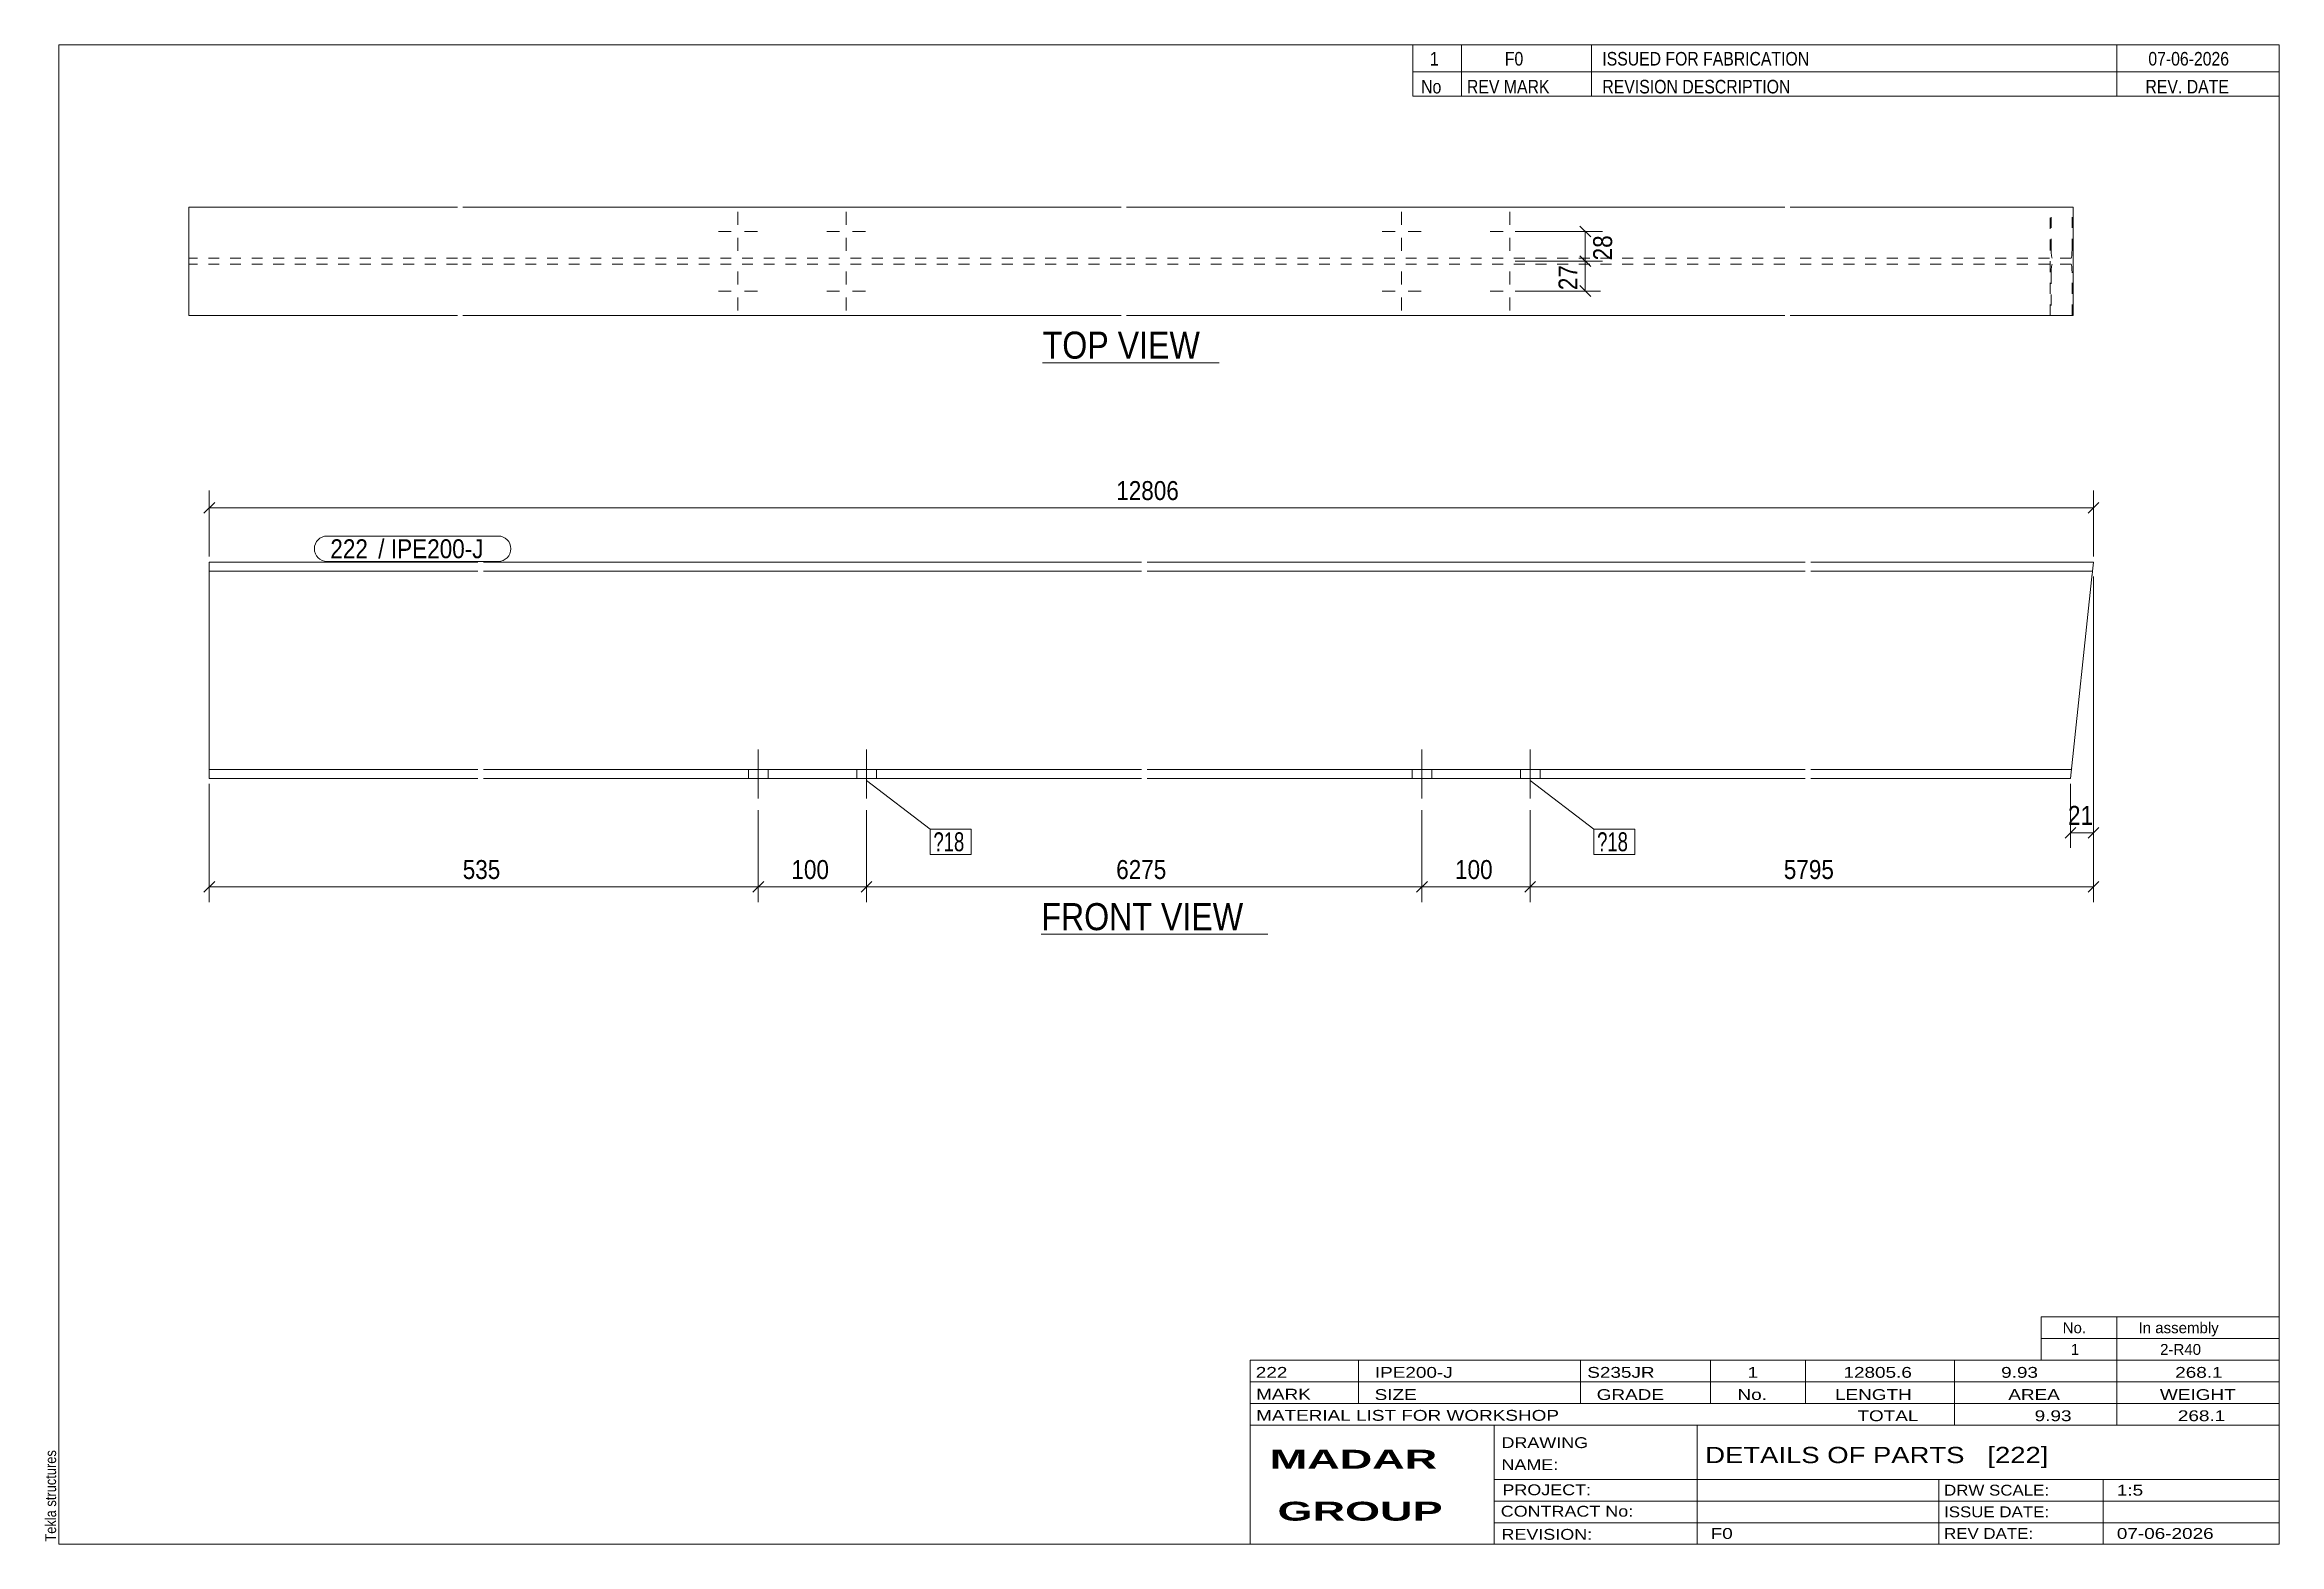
# Model space of a CAD drawing. Header units: millimetres. Extents: x 2 to 415, y 5 to 282.
import ezdxf

# ---------------------------------------------------------------- set-up
doc = ezdxf.new("R2010")
doc.units = ezdxf.units.MM
doc.linetypes.add('XKITLINE00', pattern=[0])
doc.linetypes.add('XKITLINE02', pattern=[4, 2, -2])
for name, color, linetype, lineweight in [('Bolt', 3, 'Continuous', 0), ('BoltMark', 7, 'Continuous', 0), ('Dimensions', 7, 'Continuous', 0), ('DrawingSheet', 5, 'Continuous', 0), ('OtherObjectType', 7, 'Continuous', 0), ('Part', 2, 'Continuous', 0), ('PartMark', 7, 'Continuous', 0)]:
    doc.layers.add(name, color=color, linetype=linetype, lineweight=lineweight)
doc.styles.add('ARIAL', font='ARIAL.TTF')
doc.styles.add('ARIAL_BOLD', font='ARIALBD.TTF')
doc.styles.add('ARIAL_NARROW', font='ARIALN.TTF')

# ---------------------------------------------------------------- blocks, each defined once
blk = doc.blocks.new('*A1')
at = {"layer": 'Bolt', "color": 3, "linetype": 'XKITLINE00', "lineweight": 0}
for p, q in [((134.16, 151.79), (134.16, 142.79)), ((134.16, 151.79), (134.16, 142.79)), ((154.16, 151.79), (154.16, 142.79)), ((154.16, 151.79), (154.16, 142.79)), ((132.36, 148.14), (132.36, 146.44)), ((132.36, 148.14), (132.36, 146.44)), ((135.96, 148.14), (135.96, 146.44)), ((135.96, 148.14), (135.96, 146.44)), ((152.36, 148.14), (152.36, 146.44)), ((152.36, 148.14), (152.36, 146.44)), ((155.96, 148.14), (155.96, 146.44)), ((155.96, 148.14), (155.96, 146.44))]:
    blk.add_line(p, q, dxfattribs=at)
blk = doc.blocks.new('*A2')
at = {"layer": 'Bolt', "color": 3, "linetype": 'XKITLINE00', "lineweight": 0}
for p, q in [((256.7, 151.79), (256.7, 142.79)), ((256.7, 151.79), (256.7, 142.79)), ((276.7, 151.79), (276.7, 142.79)), ((276.7, 151.79), (276.7, 142.79)), ((254.9, 148.14), (254.9, 146.44)), ((254.9, 148.14), (254.9, 146.44)), ((258.5, 148.14), (258.5, 146.44)), ((258.5, 148.14), (258.5, 146.44)), ((274.9, 148.14), (274.9, 146.44)), ((274.9, 148.14), (274.9, 146.44)), ((278.5, 148.14), (278.5, 146.44)), ((278.5, 148.14), (278.5, 146.44))]:
    blk.add_line(p, q, dxfattribs=at)
blk = doc.blocks.new('*A3')
at = {"layer": 'Part', "color": 2, "linetype": 'XKITLINE00', "lineweight": 0}
for p, q in [((32.79, 146.44), (32.79, 186.44)), ((82.39, 186.44), (32.79, 186.44)), ((204.93, 186.44), (83.39, 186.44)), ((327.47, 186.44), (205.93, 186.44)), ((380.69, 186.44), (328.47, 186.44)), ((380.69, 186.44), (380.51, 184.74)), ((82.39, 184.74), (32.79, 184.74)), ((204.93, 184.74), (83.39, 184.74)), ((327.47, 184.74), (205.93, 184.74)), ((380.51, 184.74), (328.47, 184.74)), ((380.35, 183.14), (376.47, 146.44)), ((380.5, 184.61), (380.35, 183.14)), ((380.51, 184.74), (380.5, 184.61)), ((82.39, 148.14), (32.79, 148.14)), ((82.39, 146.44), (32.79, 146.44)), ((204.93, 148.14), (83.39, 148.14)), ((204.93, 146.44), (83.39, 146.44)), ((327.47, 148.14), (205.93, 148.14)), ((327.47, 146.44), (205.93, 146.44)), ((376.65, 148.14), (328.47, 148.14)), ((376.47, 146.44), (328.47, 146.44))]:
    blk.add_line(p, q, dxfattribs=at)
at = {"layer": 'Part', "color": 7, "linetype": 'XKITLINE02', "lineweight": 0}
for p, q in [((380.35, 183.14), (380.46, 184.27)), ((376.67, 148.26), (376.65, 148.14))]:
    blk.add_line(p, q, dxfattribs=at)
blk = doc.blocks.new('*A4')
at = {"layer": 'Bolt', "color": 3, "linetype": 'XKITLINE00', "lineweight": 0}
for p, q in [((130.38, 251.1), (130.38, 248.7)), ((150.38, 251.1), (150.38, 248.7)), ((126.78, 247.5), (129.17, 247.5)), ((130.38, 243.9), (130.38, 246.3)), ((133.98, 247.5), (131.58, 247.5)), ((146.78, 247.5), (149.17, 247.5)), ((150.38, 243.9), (150.38, 246.3)), ((153.98, 247.5), (151.58, 247.5)), ((130.38, 240.1), (130.38, 237.7)), ((150.38, 240.1), (150.38, 237.7)), ((126.78, 236.5), (129.17, 236.5)), ((130.38, 232.9), (130.38, 235.3)), ((133.98, 236.5), (131.58, 236.5)), ((146.78, 236.5), (149.17, 236.5)), ((150.38, 232.9), (150.38, 235.3)), ((153.98, 236.5), (151.58, 236.5))]:
    blk.add_line(p, q, dxfattribs=at)
blk = doc.blocks.new('*A5')
at = {"layer": 'Bolt', "color": 3, "linetype": 'XKITLINE00', "lineweight": 0}
for p, q in [((252.92, 251.1), (252.92, 248.7)), ((272.92, 251.1), (272.92, 248.7)), ((249.32, 247.5), (251.72, 247.5)), ((252.92, 243.9), (252.92, 246.3)), ((256.52, 247.5), (254.12, 247.5)), ((269.32, 247.5), (271.72, 247.5)), ((272.92, 243.9), (272.92, 246.3)), ((276.52, 247.5), (274.12, 247.5)), ((252.92, 240.1), (252.92, 237.7)), ((272.92, 240.1), (272.92, 237.7)), ((249.32, 236.5), (251.72, 236.5)), ((252.92, 232.9), (252.92, 235.3)), ((256.52, 236.5), (254.12, 236.5)), ((269.32, 236.5), (271.72, 236.5)), ((272.92, 232.9), (272.92, 235.3)), ((276.52, 236.5), (274.12, 236.5))]:
    blk.add_line(p, q, dxfattribs=at)
blk = doc.blocks.new('*A6')
at = {"layer": 'Part', "color": 2, "linetype": 'XKITLINE00', "lineweight": 0}
for p, q in [((29.01, 252), (78.61, 252)), ((29.01, 232), (29.01, 252)), ((79.61, 252), (201.15, 252)), ((202.15, 252), (323.69, 252)), ((324.69, 252), (376.91, 252)), ((376.91, 252), (376.91, 232)), ((78.61, 232), (29.01, 232)), ((201.15, 232), (79.61, 232)), ((323.69, 232), (202.15, 232)), ((376.91, 232), (324.69, 232))]:
    blk.add_line(p, q, dxfattribs=at)
at = {"layer": 'Part', "color": 7, "linetype": 'XKITLINE02', "lineweight": 0}
for p, q in [((372.69, 232), (372.69, 252)), ((372.87, 244.16), (372.87, 252)), ((376.73, 244.16), (376.73, 252)), ((372.87, 244.16), (372.88, 243.55)), ((372.88, 243.55), (372.92, 243.03)), ((376.68, 243.03), (376.72, 243.55)), ((376.72, 243.55), (376.73, 244.16)), ((78.61, 242.56), (29.01, 242.56)), ((78.61, 241.44), (29.01, 241.44)), ((201.15, 242.56), (79.61, 242.56)), ((201.15, 241.44), (79.61, 241.44)), ((323.69, 242.56), (202.15, 242.56)), ((323.69, 241.44), (202.15, 241.44)), ((376.56, 242.56), (324.69, 242.56)), ((376.56, 241.44), (324.69, 241.44)), ((372.88, 240.45), (372.87, 239.84)), ((372.87, 239.84), (372.87, 232)), ((372.92, 240.97), (372.88, 240.45)), ((372.92, 243.03), (372.97, 242.68)), ((372.97, 241.32), (372.92, 240.97)), ((372.97, 242.68), (373.04, 242.56)), ((373.04, 241.44), (372.97, 241.32)), ((376.56, 242.56), (376.63, 242.68)), ((376.63, 241.32), (376.56, 241.44)), ((376.63, 242.68), (376.68, 243.03)), ((376.68, 240.97), (376.63, 241.32)), ((376.72, 240.45), (376.68, 240.97)), ((376.73, 239.84), (376.72, 240.45)), ((376.73, 232), (376.73, 239.84)), ((372.87, 232), (372.69, 232)), ((376.91, 232), (376.73, 232))]:
    blk.add_line(p, q, dxfattribs=at)
blk = doc.blocks.new('*A7')
at = {"layer": 'DrawingSheet', "color": 5, "linetype": 'XKITLINE00', "lineweight": 0}
for p, q in [((415, 282), (5, 282)), ((5, 282), (5, 5)), ((415, 5), (415, 282)), ((5, 5), (415, 5))]:
    blk.add_line(p, q, dxfattribs=at)
at = {"layer": 'DrawingSheet', "color": 5, "style": 'ARIAL', "width": 0.85}
blk.add_text('Tekla structures', height=2, rotation=90, dxfattribs=at).set_placement((4.5, 5.5))
blk = doc.blocks.new('*A8')
at = {"layer": 'OtherObjectType', "color": 7, "linetype": 'XKITLINE00', "lineweight": 0}
for p, q in [((371, 47), (415, 47)), ((371, 43), (371, 47)), ((385, 43), (385, 47)), ((415, 43), (415, 47)), ((371, 43), (415, 43)), ((371, 39), (371, 43)), ((385, 39), (385, 43)), ((415, 39), (415, 43)), ((371, 39), (415, 39))]:
    blk.add_line(p, q, dxfattribs=at)
at = {"layer": 'OtherObjectType', "color": 7, "style": 'ARIAL_NARROW', "width": 1.211571}
for s, p in [('No.', (375, 44)), ('In assembly', (389, 44)), ('1', (376.5, 40)), ('2-R40', (392.99, 40))]:
    blk.add_text(s, height=2, dxfattribs=at).set_placement(p)
blk = doc.blocks.new('*A9')
at = {"layer": 'OtherObjectType', "color": 7, "linetype": 'XKITLINE00', "lineweight": 0}
for p, q in [((255, 282), (415, 282)), ((415, 282), (255, 282)), ((255, 282), (255, 277)), ((264, 282), (264, 277)), ((288, 282), (288, 277)), ((385, 282), (385, 277)), ((415, 282), (415, 277)), ((255, 277), (415, 277)), ((255, 277), (255, 272.5)), ((255, 277), (415, 277)), ((264, 277), (264, 272.5)), ((288, 277), (288, 272.5)), ((385, 277), (385, 272.5)), ((415, 277), (415, 272.5)), ((415, 272.5), (255, 272.5))]:
    blk.add_line(p, q, dxfattribs=at)
at = {"layer": 'OtherObjectType', "color": 7, "style": 'ARIAL_NARROW'}
for s, width, p in [('1', 1.017001, (258.16, 278.15)), ('F0', 1.017001, (272, 278.15)), ('ISSUED FOR FABRICATION', 1.017001, (290, 278.15)), ('07-06-2026', 1.017001, (390.82, 278.15)), ('No', 1.02, (256.54, 273)), ('REV MARK', 1.02, (265, 273)), ('REVISION DESCRIPTION', 1.02, (290, 273)), ('REV. DATE', 1.02, (390.28, 273))]:
    blk.add_text(s, height=2.5, dxfattribs=dict(at, width=width)).set_placement(p)
blk = doc.blocks.new('*A10')
at = {"layer": 'OtherObjectType', "color": 7, "linetype": 'XKITLINE00', "lineweight": 0}
for p, q in [((225, 39), (415, 39)), ((225, 39), (225, 35)), ((225, 39), (415, 39)), ((245, 35), (245, 39)), ((286, 35), (286, 39)), ((310, 35), (310, 39)), ((327.5, 35), (327.5, 39)), ((355, 35), (355, 39)), ((385, 35), (385, 39)), ((415, 35), (415, 39)), ((225, 35), (415, 35)), ((225, 35), (225, 5)), ((225, 35), (415, 35)), ((245, 31), (245, 35)), ((286, 31), (286, 35)), ((310, 31), (310, 35)), ((327.5, 31), (327.5, 35)), ((355, 31), (355, 35)), ((385, 31), (385, 35)), ((415, 31), (415, 35)), ((225, 31), (415, 31)), ((355, 27), (355, 31)), ((385, 27), (385, 31)), ((415, 27), (415, 31)), ((225, 27), (415, 27)), ((270, 21), (270, 27)), ((307.5, 17), (307.5, 27)), ((415, 21), (415, 27)), ((270, 21), (270, 5)), ((415, 17), (415, 21)), ((270, 17), (415, 17)), ((307.5, 5), (307.5, 17)), ((352.16, 13), (352.16, 17)), ((382.5, 5), (382.5, 17)), ((415, 13), (415, 17)), ((270, 13), (415, 13)), ((352.16, 5), (352.16, 13)), ((415, 9), (415, 13)), ((270, 9), (415, 9)), ((415, 5), (415, 9)), ((225, 5), (415, 5)), ((262.5, 5), (415, 5))]:
    blk.add_line(p, q, dxfattribs=at)
at = {"layer": 'OtherObjectType', "color": 7, "style": 'ARIAL_NARROW'}
for s, height, width, p in [('222', 2, 1.525501, (226.01, 35.76)), ('IPE200-J', 2, 1.525501, (248, 35.76)), ('S235JR', 2, 1.525501, (287.22, 35.76)), ('1', 2, 1.525501, (316.82, 35.76)), ('12805.6', 2, 1.525501, (334.52, 35.76)), ('9.93', 2, 1.525501, (363.64, 35.76)), ('268.1', 2, 1.525501, (395.78, 35.76)), ('MARK', 2, 1.525501, (226.08, 31.73)), ('SIZE', 2, 1.525501, (247.96, 31.66)), ('GRADE', 2, 1.525501, (288.96, 31.66)), ('No.', 2, 1.525501, (314.96, 31.66)), ('LENGTH', 2, 1.525501, (332.96, 31.66)), ('AREA', 2, 1.525501, (364.96, 31.66)), ('WEIGHT', 2, 1.525501, (392.96, 31.66)), ('MATERIAL LIST FOR WORKSHOP', 2, 1.525501, (226.08, 27.82)), ('TOTAL', 2, 1.525501, (337.1, 27.75)), ('9.93', 2, 1.525501, (369.83, 27.75)), ('268.1', 2, 1.525501, (396.27, 27.75)), ('DRAWING', 2, 1.445, (271.38, 22.78)), ('NAME:', 2, 1.445, (271.38, 18.72)), ('DETAILS OF PARTS   [222]', 3, 1.474651, (309, 20)), ('PROJECT:', 2, 1.445, (271.55, 14.07)), ('DRW SCALE:', 2, 1.36, (353.1, 14)), ('1:5', 2, 1.525501, (385, 14)), ('CONTRACT No:', 2, 1.445, (271.25, 10.11)), ('ISSUE DATE:', 2, 1.36, (353.1, 10)), ('REVISION:', 2, 1.445, (271.38, 5.84)), ('F0', 2, 1.525501, (310, 6)), ('REV DATE:', 2, 1.36, (353.1, 6)), ('07-06-2026', 2, 1.525501, (385, 6))]:
    blk.add_text(s, height=height, dxfattribs=dict(at, width=width)).set_placement(p)
at = {"layer": 'OtherObjectType', "color": 1, "style": 'ARIAL_BOLD', "width": 1.7}
for s, p in [('MADAR ', (228.58, 18.97)), ('GROUP', (230.03, 9.37))]:
    blk.add_text(s, height=3.5, dxfattribs=at).set_placement(p)
blk = doc.blocks.new('*A11')
at = {"layer": 'Dimensions', "color": 7, "linetype": 'XKITLINE00', "lineweight": 0}
for p, q in [((32.79, 187.44), (32.79, 199.64)), ((380.69, 187.44), (380.69, 199.64)), ((33.78, 197.43), (31.8, 195.45)), ((32.79, 196.44), (380.69, 196.44)), ((381.68, 197.43), (379.7, 195.45))]:
    blk.add_line(p, q, dxfattribs=at)
at = {"layer": 'Dimensions', "color": 3}
for p in [(32.79, 196.44), (380.69, 196.44)]:
    blk.add_point(p, dxfattribs=at)
at = {"layer": 'Dimensions', "color": 3, "style": 'ARIAL', "width": 0.85}
blk.add_text('12806', height=3.5, dxfattribs=at).set_placement((200.25, 197.89))
blk = doc.blocks.new('*A12')
at = {"layer": 'Dimensions', "color": 7, "linetype": 'XKITLINE00', "lineweight": 0}
for p, q in [((380.69, 183.74), (380.69, 133.64)), ((376.47, 145.44), (376.47, 133.64)), ((377.46, 137.43), (375.48, 135.45)), ((376.47, 136.44), (380.69, 136.44)), ((381.68, 137.43), (379.7, 135.45))]:
    blk.add_line(p, q, dxfattribs=at)
at = {"layer": 'Dimensions', "color": 3}
for p in [(376.47, 136.44), (380.69, 136.44)]:
    blk.add_point(p, dxfattribs=at)
at = {"layer": 'Dimensions', "color": 3, "style": 'ARIAL', "width": 0.85}
blk.add_text('21', height=3.5, dxfattribs=at).set_placement((375.99, 137.89))
blk = doc.blocks.new('*A13')
at = {"layer": 'Dimensions', "color": 7, "linetype": 'XKITLINE00', "lineweight": 0}
for p, q in [((32.79, 145.44), (32.79, 123.64)), ((134.16, 140.59), (134.16, 123.64)), ((33.78, 127.43), (31.8, 125.45)), ((32.79, 126.44), (134.16, 126.44)), ((135.15, 127.43), (133.17, 125.45))]:
    blk.add_line(p, q, dxfattribs=at)
at = {"layer": 'Dimensions', "color": 3}
for p in [(32.79, 126.44), (134.16, 126.44)]:
    blk.add_point(p, dxfattribs=at)
at = {"layer": 'Dimensions', "color": 3, "style": 'ARIAL', "width": 0.85}
blk.add_text('535', height=3.5, dxfattribs=at).set_placement((79.58, 127.89))
blk = doc.blocks.new('*A14')
at = {"layer": 'Dimensions', "color": 7, "linetype": 'XKITLINE00', "lineweight": 0}
for p, q in [((134.16, 140.59), (134.16, 123.64)), ((154.16, 140.59), (154.16, 123.64)), ((135.15, 127.43), (133.17, 125.45)), ((134.16, 126.44), (154.16, 126.44)), ((155.15, 127.43), (153.17, 125.45))]:
    blk.add_line(p, q, dxfattribs=at)
at = {"layer": 'Dimensions', "color": 3}
for p in [(134.16, 126.44), (154.16, 126.44)]:
    blk.add_point(p, dxfattribs=at)
at = {"layer": 'Dimensions', "color": 3, "style": 'ARIAL', "width": 0.85}
blk.add_text('100', height=3.5, dxfattribs=at).set_placement((140.27, 127.89))
blk = doc.blocks.new('*A15')
at = {"layer": 'Dimensions', "color": 7, "linetype": 'XKITLINE00', "lineweight": 0}
for p, q in [((154.16, 140.59), (154.16, 123.64)), ((256.7, 140.59), (256.7, 123.64)), ((155.15, 127.43), (153.17, 125.45)), ((154.16, 126.44), (256.7, 126.44)), ((257.69, 127.43), (255.71, 125.45))]:
    blk.add_line(p, q, dxfattribs=at)
at = {"layer": 'Dimensions', "color": 3}
for p in [(154.16, 126.44), (256.7, 126.44)]:
    blk.add_point(p, dxfattribs=at)
at = {"layer": 'Dimensions', "color": 3, "style": 'ARIAL', "width": 0.85}
blk.add_text('6275', height=3.5, dxfattribs=at).set_placement((200.24, 127.89))
blk = doc.blocks.new('*A16')
at = {"layer": 'Dimensions', "color": 7, "linetype": 'XKITLINE00', "lineweight": 0}
for p, q in [((256.7, 140.59), (256.7, 123.64)), ((276.7, 140.59), (276.7, 123.64)), ((257.69, 127.43), (255.71, 125.45)), ((256.7, 126.44), (276.7, 126.44)), ((277.69, 127.43), (275.71, 125.45))]:
    blk.add_line(p, q, dxfattribs=at)
at = {"layer": 'Dimensions', "color": 3}
for p in [(256.7, 126.44), (276.7, 126.44)]:
    blk.add_point(p, dxfattribs=at)
at = {"layer": 'Dimensions', "color": 3, "style": 'ARIAL', "width": 0.85}
blk.add_text('100', height=3.5, dxfattribs=at).set_placement((262.81, 127.89))
blk = doc.blocks.new('*A17')
at = {"layer": 'Dimensions', "color": 7, "linetype": 'XKITLINE00', "lineweight": 0}
for p, q in [((380.69, 183.74), (380.69, 123.64)), ((276.7, 140.59), (276.7, 123.64)), ((277.69, 127.43), (275.71, 125.45)), ((276.7, 126.44), (380.69, 126.44)), ((381.68, 127.43), (379.7, 125.45))]:
    blk.add_line(p, q, dxfattribs=at)
at = {"layer": 'Dimensions', "color": 3}
for p in [(276.7, 126.44), (380.69, 126.44)]:
    blk.add_point(p, dxfattribs=at)
at = {"layer": 'Dimensions', "color": 3, "style": 'ARIAL', "width": 0.85}
blk.add_text('5795', height=3.5, dxfattribs=at).set_placement((323.51, 127.89))
blk = doc.blocks.new('*A18')
at = {"layer": 'BoltMark', "color": 7, "linetype": 'XKITLINE00', "lineweight": 0}
for p, q in [((276.7, 146.09), (288.44, 137.12)), ((288.44, 137.12), (296.03, 137.12)), ((288.44, 132.42), (288.44, 137.12)), ((296.03, 132.42), (296.03, 137.12)), ((288.44, 132.42), (296.03, 132.42))]:
    blk.add_line(p, q, dxfattribs=at)
at = {"layer": 'BoltMark', "color": 3, "style": 'ARIAL_NARROW', "width": 0.85}
blk.add_text('?18', height=3.5, dxfattribs=at).set_placement((289.04, 133.02))
blk = doc.blocks.new('*A19')
at = {"layer": 'BoltMark', "color": 7, "linetype": 'XKITLINE00', "lineweight": 0}
for p, q in [((154.16, 146.09), (165.9, 137.12)), ((165.9, 137.12), (173.48, 137.12)), ((165.9, 132.42), (165.9, 137.12)), ((173.48, 132.42), (173.48, 137.12)), ((165.9, 132.42), (173.48, 132.42))]:
    blk.add_line(p, q, dxfattribs=at)
at = {"layer": 'BoltMark', "color": 3, "style": 'ARIAL_NARROW', "width": 0.85}
blk.add_text('?18', height=3.5, dxfattribs=at).set_placement((166.5, 133.02))
blk = doc.blocks.new('*A20')
at = {"layer": 'PartMark', "color": 7, "linetype": 'XKITLINE00', "lineweight": 0}
for p, q in [((54.54, 191.24), (86.12, 191.24)), ((54.54, 186.54), (86.12, 186.54))]:
    blk.add_line(p, q, dxfattribs=at)
for centre, start, end in [((54.54, 188.89), 90, 270), ((86.12, 188.89), 270, 90)]:
    blk.add_arc(centre, 2.35, start, end, dxfattribs=at)
at = {"layer": 'PartMark', "color": 1, "style": 'ARIAL', "width": 0.85}
blk.add_text('222', height=3.5, dxfattribs=at).set_placement((55.14, 187.14))
at = {"layer": 'PartMark', "color": 3, "style": 'ARIAL', "width": 0.85}
for s, p in [('/', (63.98, 187.14)), ('IPE200-J', (66.32, 187.14))]:
    blk.add_text(s, height=3.5, dxfattribs=at).set_placement(p)
blk = doc.blocks.new('*A21')
at = {"layer": 'OtherObjectType', "color": 7, "linetype": 'XKITLINE00', "lineweight": 0}
blk.add_line((186.41, 117.69), (228.26, 117.69), dxfattribs=at)
at = {"layer": 'OtherObjectType', "color": 3, "style": 'ARIAL', "width": 0.85}
blk.add_text('FRONT VIEW', height=5, dxfattribs=at).set_placement((186.41, 118.44))
blk = doc.blocks.new('*A22')
at = {"layer": 'Dimensions', "color": 7, "linetype": 'XKITLINE00', "lineweight": 0}
for p, q in [((273.92, 242), (289.66, 242)), ((285.87, 242.99), (287.85, 241.01)), ((286.86, 236.5), (286.86, 242)), ((273.92, 236.5), (289.66, 236.5)), ((285.87, 237.49), (287.85, 235.51))]:
    blk.add_line(p, q, dxfattribs=at)
at = {"layer": 'Dimensions', "color": 3}
for p in [(286.86, 242), (286.86, 236.5)]:
    blk.add_point(p, dxfattribs=at)
at = {"layer": 'Dimensions', "color": 3, "style": 'ARIAL', "width": 0.85}
blk.add_text('27', height=3.5, rotation=90.0002, dxfattribs=at).set_placement((285.41, 236.66))
blk = doc.blocks.new('*A23')
at = {"layer": 'Dimensions', "color": 7, "linetype": 'XKITLINE00', "lineweight": 0}
for p, q in [((285.87, 248.49), (287.85, 246.51)), ((273.92, 247.5), (290.06, 247.5)), ((286.86, 242), (286.86, 247.5)), ((273.92, 242), (290.06, 242)), ((285.87, 242.99), (287.85, 241.01))]:
    blk.add_line(p, q, dxfattribs=at)
at = {"layer": 'Dimensions', "color": 3}
for p in [(286.86, 247.5), (286.86, 242)]:
    blk.add_point(p, dxfattribs=at)
at = {"layer": 'Dimensions', "color": 3, "style": 'ARIAL', "width": 0.85}
blk.add_text('28', height=3.5, rotation=90.0002, dxfattribs=at).set_placement((291.81, 242.16))
blk = doc.blocks.new('*A24')
at = {"layer": 'OtherObjectType', "color": 7, "linetype": 'XKITLINE00', "lineweight": 0}
blk.add_line((186.66, 223.25), (219.26, 223.25), dxfattribs=at)
at = {"layer": 'OtherObjectType', "color": 3, "style": 'ARIAL', "width": 0.85}
blk.add_text('TOP VIEW', height=5, dxfattribs=at).set_placement((186.66, 224))

msp = doc.modelspace()

# ---------------------------------------------------------------- block references
at = {"lineweight": 0}
for name in ['*A7', '*A9', '*A6', '*A4', '*A5', '*A23', '*A22', '*A24', '*A11', '*A20', '*A3', '*A17', '*A12', '*A1', '*A2', '*A13', '*A19', '*A18', '*A14', '*A15', '*A16', '*A21', '*A8', '*A10']:
    msp.add_blockref(name, (0, 0), dxfattribs=at)

doc.saveas('drawing.dxf')
